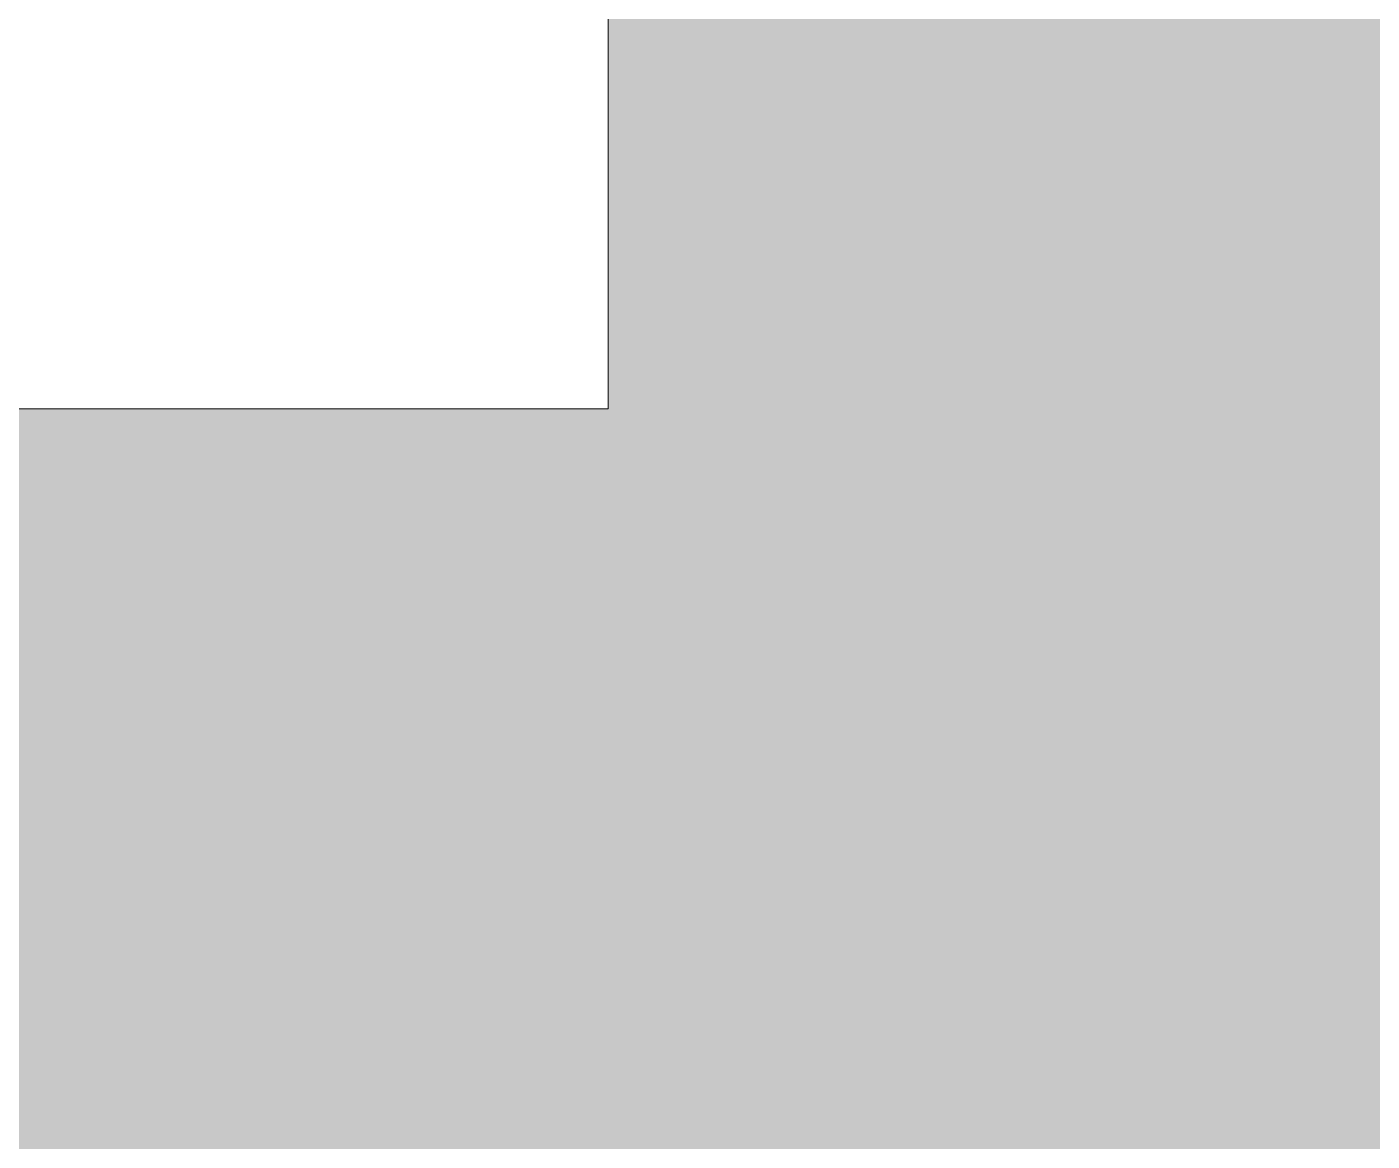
# Model space of a CAD drawing. Header units: inches. Extents: x -1551 to 2054, y 9767 to 12269.
# Drawn here: x 959.76 to 987.83, y 10777.78 to 10801.02 of the extents above; entities that cross this region are included whole.
import ezdxf

# ---------------------------------------------------------------- set-up
doc = ezdxf.new("R2010")
doc.units = ezdxf.units.IN
doc.header["$MEASUREMENT"] = 0
for name, color, linetype, lineweight in [('0-1', 7, 'Continuous', 5), ('0-2', 7, 'Continuous', 9), ('A-AREA-PATT-1', 9, 'Continuous', 9), ('A-GENM-1', 7, 'Continuous', 9)]:
    doc.layers.add(name, color=color, linetype=linetype, lineweight=lineweight)

# ---------------------------------------------------------------- blocks, each defined once
blk = doc.blocks.new('V-Series_EWC4_SPVU_RFA_2015 - 1ST FLOOR-2484708-KEY PLAN - 1ST FLOOR')
at = {"layer": 'A-GENM-1'}
for p, q in [((-3101.436, 12060.252), (-3101.436, 12089.689)), ((-3129.311, 12060.252), (-3101.436, 12060.252))]:
    blk.add_line(p, q, dxfattribs=at)
blk = doc.blocks.new('CTR - 1st Phase - Shell_rvt-1-KEY PLAN - 1ST FLOOR')
at = {"layer": '0-2'}
blk.add_blockref('V-Series_EWC4_SPVU_RFA_2015 - 1ST FLOOR-2484708-KEY PLAN - 1ST FLOOR', (108.55, -1267.2), dxfattribs=at)

msp = doc.modelspace()

# ---------------------------------------------------------------- hatches: boundary and pattern name
at = {"layer": 'A-AREA-PATT-1'}
h = msp.add_hatch(color=256, dxfattribs=at)
h.paths.add_polyline_path([(916.206, 10476.164), (914.456, 10476.164), (914.456, 10512.164), (916.206, 10512.164), (916.206, 10476.831)], flags=0)
h.paths.add_polyline_path([(786.566, 10458.164), (854.543, 10458.164), (854.543, 10476.164), (880.206, 10476.164), (880.206, 10474.227), (880.831, 10474.227), (880.831, 10472.539), (915.581, 10472.539), (915.581, 10474.227), (916.206, 10474.227), (916.206, 10476.164), (927.331, 10476.164), (927.331, 10458.164), (1044.018, 10458.164), (1044.018, 10813.489), (1048.456, 10813.489), (1048.456, 10813.864), (971.893, 10813.864), (971.893, 10793.052), (944.018, 10793.052), (944.018, 10813.864), (904.006, 10813.864), (903.881, 10813.864), (903.256, 10813.864), (903.256, 10816.677), (867.256, 10816.677), (867.256, 10813.864), (866.631, 10813.864), (866.506, 10813.864), (764.893, 10813.864), (764.893, 10458.164)], flags=0)

# ---------------------------------------------------------------- block references
at = {"layer": '0-1'}
msp.add_blockref('CTR - 1st Phase - Shell_rvt-1-KEY PLAN - 1ST FLOOR', (3964.779, 0), dxfattribs=at)

doc.saveas('drawing.dxf')
